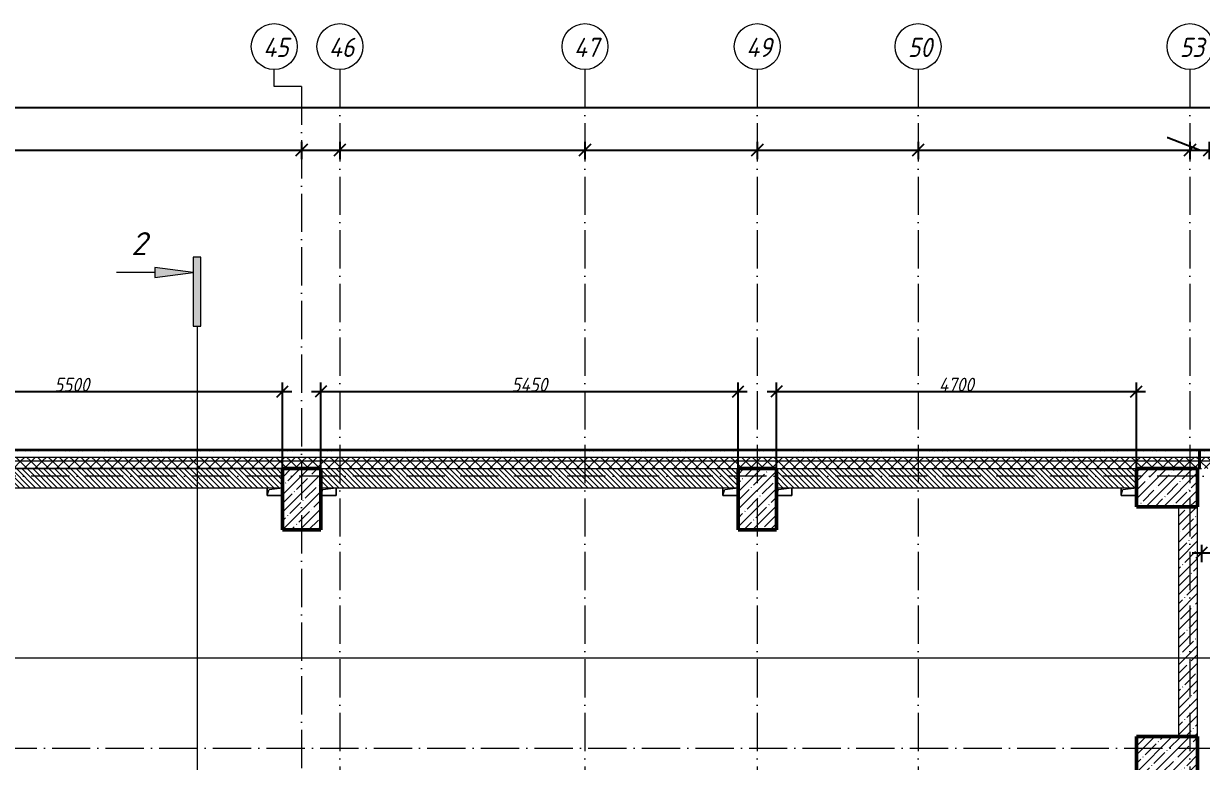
# Model space of a CAD drawing. Header units: millimetres. Extents: x -356862 to 418287, y 0 to 839748.
# Drawn here: x -115632 to -100251, y 626573 to 636209 of the extents above; entities that cross this region are included whole.
import ezdxf

# ---------------------------------------------------------------- set-up
doc = ezdxf.new("R2010")
doc.units = ezdxf.units.MM
doc.linetypes.add('50_200_ШТРИХ_1Т_ш5_п1_п1_', pattern=[700, 500, -100, 0, -100])
for name, color, linetype, lineweight in [('A-____-____-DIMS', 7, 'Continuous', 9), ('A-FLOR-____-OTLN', 7, 'Continuous', 9), ('A-GENM-____-OTLN', 7, 'Continuous', 9), ('A-WALL-____-MCUT', 7, 'Continuous', 13), ('A-WALL-____-MCUT-1', 7, 'Continuous', 9), ('A-WALL-____-MCUT-3', 7, 'Continuous', 9), ('A-WALL-____-OTLN', 7, 'Continuous', 9), ('A-WALL-____-PATT-1', 7, 'Continuous', 9), ('G-____-____-SYMB', 7, 'Continuous', 9), ('S-COLS-____-MCUT', 7, 'Continuous', 50), ('S-COLS-____-OTLN', 7, 'Continuous', 9), ('S-GRID-____-IDEN', 7, 'Continuous', 9), ('S-GRID-____-OTLN', 7, 'Continuous', 9), ('S-GRID-____-OTLN-1', 7, '50_200_ШТРИХ_1Т_ш5_п1_п1_', 9)]:
    doc.layers.add(name, color=color, linetype=linetype, lineweight=lineweight)
for name, color, linetype, lineweight, true_color in [('A-WALL-____-MCUT-7', 7, 'Continuous', 9, 0x000000), ('A-WALL-____-PATT-2', 7, 'Continuous', 9, 0x787878), ('A-WALL-FNSH-MCUT-3', 7, 'Continuous', 9, 0x000000), ('G-____-____-SYMB-1', 9, 'Continuous', 9, 0x808080), ('G-____-____-SYMB-2', 7, 'Continuous', 9, 0x000000)]:
    doc.layers.add(name, color=color, linetype=linetype, lineweight=lineweight, true_color=true_color)
doc.styles.add('ISOCPEUR_I', font='isocpeui.ttf', dxfattribs={"width": 0.9, "height": 2.5})
doc.styles.add('ISOCPEUR_I_10', font='isocpeui.ttf', dxfattribs={"width": 0.9, "height": 180})
doc.styles.add('ISOCPEUR_I_12', font='isocpeui.ttf', dxfattribs={"width": 0.9, "height": 180})
doc.styles.add('ISOCPEUR_I_13', font='isocpeui.ttf', dxfattribs={"height": 300})
doc.styles.add('ISOCPEUR_I_14', font='isocpeui.ttf', dxfattribs={"width": 0.9, "height": 180})
doc.styles.add('ISOCPEUR_I_9', font='isocpeui.ttf', dxfattribs={"width": 0.9, "height": 250})
doc.dimstyles.new('ISO-1_8_0_9К_СРЕДНИЙ_Кладочные_5', dxfattribs={"dimscale": 304.8, "dimtxt": 179.276612, "dimasz": 0.492126, "dimexe": 0.393701, "dimexo": 0, "dimgap": 0, "dimtad": 1, "dimdec": 3, "dimrnd": 0.001, "dimdsep": 46, "dimtxsty": 'ISOCPEUR_I_10', "dimblk1": 'OBLIQUE', "dimblk2": 'OBLIQUE', "dimsah": 1, "dimcen": 0.09, "dimdle": 0.393701, "dimazin": 0, "dimtfac": 1, "dimtdec": 4, "dimtix": 1, "dimtmove": 2, "dimatfit": 3, "dimfxl": 1, "dimtvp": 1, "dimtolj": 1, "dimtzin": 0, "dimarcsym": 2})
doc.dimstyles.new('ISO-1_8_0_9К_СРЕДНИЙ_Кладочные_6', dxfattribs={"dimscale": 304.8, "dimtxt": 179.276612, "dimasz": 0.492126, "dimexe": 0.393701, "dimexo": 0, "dimgap": 0, "dimtad": 1, "dimdec": 3, "dimrnd": 0.001, "dimdsep": 46, "dimtxsty": 'ISOCPEUR_I_14', "dimblk1": 'OBLIQUE', "dimblk2": 'OBLIQUE', "dimsah": 1, "dimcen": 0.09, "dimdle": 0.393701, "dimazin": 0, "dimtfac": 1, "dimtdec": 4, "dimtix": 1, "dimtmove": 0, "dimatfit": 3, "dimfxl": 1, "dimtvp": 1, "dimtolj": 1, "dimtzin": 0, "dimarcsym": 2})
doc.dimstyles.new('ISO-2_5_0_9К_БОЛЬШОЙ_ОСИ', dxfattribs={"dimscale": 304.8, "dimtxt": 248.995294, "dimasz": 0.492126, "dimexe": 0.393701, "dimexo": 0, "dimgap": 0, "dimtad": 1, "dimdec": 0, "dimzin": 0, "dimdsep": 46, "dimtxsty": 'ISOCPEUR_I', "dimblk1": 'OBLIQUE', "dimblk2": 'OBLIQUE', "dimsah": 1, "dimcen": 0.09, "dimdle": 0.393701, "dimazin": 0, "dimtfac": 1, "dimtdec": 4, "dimtix": 1, "dimtmove": 0, "dimatfit": 3, "dimfxl": 1, "dimtvp": 1, "dimtolj": 1, "dimtzin": 0, "dimarcsym": 2})
doc.dimstyles.new('ISO-2_5_0_9К_БОЛЬШОЙ_ОСИ_1', dxfattribs={"dimscale": 304.8, "dimtxt": 248.995294, "dimasz": 0.492126, "dimexe": 0.393701, "dimexo": 0, "dimgap": 0, "dimtad": 1, "dimdec": 0, "dimzin": 0, "dimdsep": 46, "dimtxsty": 'ISOCPEUR_I', "dimblk1": 'OBLIQUE', "dimblk2": 'OBLIQUE', "dimsah": 1, "dimcen": 0.09, "dimdle": 0.393701, "dimazin": 0, "dimtfac": 1, "dimtdec": 4, "dimtix": 1, "dimtmove": 1, "dimatfit": 3, "dimfxl": 1, "dimtvp": 1, "dimtolj": 1, "dimtzin": 0, "dimarcsym": 2})
doc.dimstyles.new('ISO-2_5_0_9К_БОЛЬШОЙ_ОСИ_2', dxfattribs={"dimscale": 304.8, "dimtxt": 248.995294, "dimasz": 0.492126, "dimexe": 0.393701, "dimexo": 0, "dimgap": 0, "dimtad": 1, "dimdec": 0, "dimzin": 0, "dimdsep": 46, "dimtxsty": 'ISOCPEUR_I_9', "dimblk1": 'OBLIQUE', "dimblk2": 'OBLIQUE', "dimsah": 1, "dimcen": 0.09, "dimdle": 0.393701, "dimazin": 0, "dimtfac": 1, "dimtdec": 4, "dimtix": 1, "dimtmove": 2, "dimatfit": 3, "dimfxl": 1, "dimtvp": 1, "dimtolj": 1, "dimtzin": 0, "dimarcsym": 2})
pattern_1 = [(45, (-175000.74, 544716.51), (-85.53659, 85.53659), []), (45, (-174943.71, 544716.51), (-85.53659, 85.53659), [])]
pattern_2 = [(135, (-175000.736, 544716.51), (-35.35534, -35.35534), [])]
pattern_3 = [(45, (-175000.74, 544716.51), (-70.71068, 70.71068), []), (135, (-175000.74, 544716.51), (-70.71068, -70.71068), [])]

# ---------------------------------------------------------------- blocks, each defined once
blk = doc.blocks.new('BSC_Колонна _Прямоугольная - 500х800-V107-АР1_Кладочный план 1 этажа в осях 1-64_Ю-ЯЯ')
at = {"layer": 'S-COLS-____-OTLN'}
h = blk.add_hatch(dxfattribs=at)
h.set_pattern_fill('FP_111', color=256, style=0, pattern_type=2)
h.set_pattern_definition([(225, (63000, 85281.04), (114.04925, -114.04925), []), (225, (62885.95, 85281.04), (114.04925, -114.04925), [201.613, -40.323, 3.353, -36.97])])
h.paths.add_polyline_path([(-250, 400), (-250, -400), (250, -400), (250, 400)], flags=0)
at = {"layer": 'S-COLS-____-MCUT'}
for p, q in [((250, 400), (-250, 400)), ((-250, 400), (-250, -400)), ((250, -400), (250, 400)), ((-250, -400), (250, -400))]:
    blk.add_line(p, q, dxfattribs=at)
blk = doc.blocks.new('BSC_Колонна _Прямоугольная - 500х800-V108-АР1_Кладочный план 1 этажа в осях 1-64_Ю-ЯЯ')
at = {"layer": 'S-COLS-____-OTLN'}
h = blk.add_hatch(dxfattribs=at)
h.set_pattern_fill('FP_112', color=256, style=0, pattern_type=2)
h.set_pattern_definition([(225, (68950, 85281.04), (114.04925, -114.04925), []), (225, (68835.95, 85281.04), (114.04925, -114.04925), [201.613, -40.323, 3.353, -36.97])])
h.paths.add_polyline_path([(-250, 400), (-250, -400), (250, -400), (250, 400)], flags=0)
at = {"layer": 'S-COLS-____-MCUT'}
for p, q in [((250, 400), (-250, 400)), ((-250, 400), (-250, -400)), ((250, -400), (250, 400)), ((-250, -400), (250, -400))]:
    blk.add_line(p, q, dxfattribs=at)
blk = doc.blocks.new('BSC_Колонна _Прямоугольная - 500х800-V109-АР1_Кладочный план 1 этажа в осях 1-64_Ю-ЯЯ')
at = {"layer": 'S-COLS-____-OTLN'}
h = blk.add_hatch(dxfattribs=at)
h.set_pattern_fill('FP_113', color=256, style=0, pattern_type=2)
h.set_pattern_definition([(315, (-85431.04, 74300), (114.04925, 114.04925), []), (315, (-85431.04, 74185.95), (114.04925, 114.04925), [201.613, -40.323, 3.353, -36.97])])
h.paths.add_polyline_path([(-250, 400), (-250, -400), (250, -400), (250, 400)], flags=0)
at = {"layer": 'S-COLS-____-MCUT'}
for p, q in [((250, 400), (-250, 400)), ((-250, 400), (-250, -400)), ((250, -400), (250, 400)), ((-250, -400), (250, -400))]:
    blk.add_line(p, q, dxfattribs=at)
blk = doc.blocks.new('BSC_Колонна _Прямоугольная - 500х800-V110-АР1_Кладочный план 1 этажа в осях 1-64_Ю-ЯЯ')
at = {"layer": 'S-COLS-____-OTLN'}
h = blk.add_hatch(dxfattribs=at)
h.set_pattern_fill('FP_114', color=256, style=0, pattern_type=2)
h.set_pattern_definition([(315, (-81931.04, 74300), (114.04925, 114.04925), []), (315, (-81931.04, 74185.95), (114.04925, 114.04925), [201.613, -40.323, 3.353, -36.97])])
h.paths.add_polyline_path([(-250, 400), (-250, -400), (250, -400), (250, 400)], flags=0)
at = {"layer": 'S-COLS-____-MCUT'}
for p, q in [((250, 400), (-250, 400)), ((-250, 400), (-250, -400)), ((250, -400), (250, 400)), ((-250, -400), (250, -400))]:
    blk.add_line(p, q, dxfattribs=at)
blk = doc.blocks.new('AR_Отверстие прямоугольное _в плите_ - AR_Отверстие прямоугольное _в плите_-V212-АР1_Кладочный план 1 этажа в осях 1-64_Ю-ЯЯ')
at = {"layer": 'A-GENM-____-OTLN'}
for p, q in [((-100, -50), (-75, 25)), ((-75, 25), (100, 50)), ((100, -50), (100, 50)), ((-100, -50), (100, -50))]:
    blk.add_line(p, q, dxfattribs=at)
blk = doc.blocks.new('AR_Отверстие прямоугольное _в плите_ - AR_Отверстие прямоугольное _в плите_-30511715-АР1_Кладочный план 1 этажа в осях 1-64_Ю-ЯЯ')
at = {"layer": 'A-GENM-____-OTLN'}
for p, q in [((-100, 50), (-100, -50)), ((-100, -50), (-75, 25)), ((-75, 25), (100, 50)), ((-100, -50), (100, -50))]:
    blk.add_line(p, q, dxfattribs=at)
blk = doc.blocks.new('Стены 2 - Стены 4-31194547-АР1_Кладочный план 1 этажа в осях 1-64_Ю-ЯЯ')
at = {"layer": 'A-WALL-____-MCUT'}
for p, q in [((-1799, 41030), (-1799, 41010)), ((-1549, 41030), (-1799, 41030)), ((-1799, 41010), (-1549, 41010)), ((-1549, 41010), (-1549, 41030))]:
    blk.add_line(p, q, dxfattribs=at)
blk = doc.blocks.new('Ось сетки - Круг_Ø6_00__ISO-2_5_0_9K_-25732049-АР1_Кладочный план 1 этажа в осях 1-64_Ю-ЯЯ')
at = {"layer": 'S-GRID-____-IDEN'}
blk.add_circle((0, 0), 3, dxfattribs=at)
blk = doc.blocks.new('Разрез - Заголовок разреза-10218885-АР1_Кладочный план 1 этажа в осях 1-64_Ю-ЯЯ')
at = {"layer": 'G-____-____-SYMB'}
for points in [[(0, 0.5), (0, -0.5), (-9, -0.5), (-9, 0.5)], [(-6.34, -5.5), (-7.66, -5.5), (-7, -0.5)]]:
    blk.add_hatch(color=256, dxfattribs=at).paths.add_polyline_path(points, flags=0)
for p, q in [((0, 0.5), (-9, 0.5)), ((-9, 0.5), (-9, -0.5)), ((0, -0.5), (0, 0.5)), ((-9, -0.5), (0, -0.5)), ((-7, -0.5), (-7.66, -5.5)), ((-6.34, -5.5), (-7, -0.5)), ((-7.66, -5.5), (-6.34, -5.5)), ((-7, -5.5), (-7, -10.5))]:
    blk.add_line(p, q, dxfattribs=at)
blk = doc.blocks.new('_Oblique')
at = {"color": 0, "linetype": 'ByBlock', "lineweight": -2}
blk.add_line((-0.5, -0.5), (0.5, 0.5), dxfattribs=at)
blk = doc.blocks.new('*D11979')
at = {"layer": 'A-____-____-DIMS', "color": 0, "lineweight": -2, "transparency": 16777216}
for p, q in [((-117501, 634663), (-117501, 634437)), ((-112001, 634663), (-112001, 634437)), ((-117621, 634557), (-111881, 634557))]:
    blk.add_line(p, q, dxfattribs=at)
at = {"layer": 'Defpoints', "color": 0, "transparency": 16777216}
for p in [(-117501, 634663), (-112001, 634663), (-112001, 634557)]:
    blk.add_point(p, dxfattribs=at)
at = {"layer": 'A-____-____-DIMS', "color": 0, "lineweight": -2, "transparency": 16777216, "xscale": 150, "yscale": 150, "zscale": 150, "rotation": 180}
blk.add_blockref('_Oblique', (-117501, 634557), dxfattribs=at)
at = {"layer": 'A-____-____-DIMS', "color": 0, "lineweight": -2, "transparency": 16777216, "xscale": 150, "yscale": 150, "zscale": 150}
blk.add_blockref('_Oblique', (-112001, 634557), dxfattribs=at)
at = {"layer": 'A-____-____-DIMS', "color": 0, "transparency": 16777216, "insert": (-114751, 634558), "char_height": 2.5, "width": 758.48, "attachment_point": 5, "style": 'ISOCPEUR_I'}
blk.add_mtext('\\A1;5500', dxfattribs=at)
blk = doc.blocks.new('*D11980')
at = {"layer": 'A-____-____-DIMS', "color": 0, "lineweight": -2, "transparency": 16777216}
for p, q in [((-112001, 634663), (-112001, 634437)), ((-111501, 634663), (-111501, 634437)), ((-112121, 634557), (-111381, 634557))]:
    blk.add_line(p, q, dxfattribs=at)
at = {"layer": 'Defpoints', "color": 0, "transparency": 16777216}
for p in [(-112001, 634663), (-111501, 634663), (-111501, 634557)]:
    blk.add_point(p, dxfattribs=at)
at = {"layer": 'A-____-____-DIMS', "color": 0, "lineweight": -2, "transparency": 16777216, "xscale": 150, "yscale": 150, "zscale": 150, "rotation": 180}
blk.add_blockref('_Oblique', (-112001, 634557), dxfattribs=at)
at = {"layer": 'A-____-____-DIMS', "color": 0, "lineweight": -2, "transparency": 16777216, "xscale": 150, "yscale": 150, "zscale": 150}
blk.add_blockref('_Oblique', (-111501, 634557), dxfattribs=at)
at = {"layer": 'A-____-____-DIMS', "color": 0, "transparency": 16777216, "insert": (-111751, 634558), "char_height": 2.5, "width": 568.86, "attachment_point": 5, "style": 'ISOCPEUR_I'}
blk.add_mtext('\\A1;500', dxfattribs=at)
blk = doc.blocks.new('*D11981')
at = {"layer": 'A-____-____-DIMS', "color": 0, "lineweight": -2, "transparency": 16777216}
for p, q in [((-111501, 634663), (-111501, 634437)), ((-108301, 634663), (-108301, 634437)), ((-111621, 634557), (-108181, 634557))]:
    blk.add_line(p, q, dxfattribs=at)
at = {"layer": 'Defpoints', "color": 0, "transparency": 16777216}
for p in [(-111501, 634663), (-108301, 634663), (-108301, 634557)]:
    blk.add_point(p, dxfattribs=at)
at = {"layer": 'A-____-____-DIMS', "color": 0, "lineweight": -2, "transparency": 16777216, "xscale": 150, "yscale": 150, "zscale": 150, "rotation": 180}
blk.add_blockref('_Oblique', (-111501, 634557), dxfattribs=at)
at = {"layer": 'A-____-____-DIMS', "color": 0, "lineweight": -2, "transparency": 16777216, "xscale": 150, "yscale": 150, "zscale": 150}
blk.add_blockref('_Oblique', (-108301, 634557), dxfattribs=at)
at = {"layer": 'A-____-____-DIMS', "color": 0, "transparency": 16777216, "insert": (-109901, 634558), "char_height": 2.5, "width": 758.48, "attachment_point": 5, "style": 'ISOCPEUR_I'}
blk.add_mtext('\\A1;3200', dxfattribs=at)
blk = doc.blocks.new('*D11982')
at = {"layer": 'A-____-____-DIMS', "color": 0, "lineweight": -2, "transparency": 16777216}
for p, q in [((-108301, 634663), (-108301, 634437)), ((-106051, 634663), (-106051, 634437)), ((-108421, 634557), (-105931, 634557))]:
    blk.add_line(p, q, dxfattribs=at)
at = {"layer": 'Defpoints', "color": 0, "transparency": 16777216}
for p in [(-108301, 634663), (-106051, 634663), (-106051, 634557)]:
    blk.add_point(p, dxfattribs=at)
at = {"layer": 'A-____-____-DIMS', "color": 0, "lineweight": -2, "transparency": 16777216, "xscale": 150, "yscale": 150, "zscale": 150, "rotation": 180}
blk.add_blockref('_Oblique', (-108301, 634557), dxfattribs=at)
at = {"layer": 'A-____-____-DIMS', "color": 0, "lineweight": -2, "transparency": 16777216, "xscale": 150, "yscale": 150, "zscale": 150}
blk.add_blockref('_Oblique', (-106051, 634557), dxfattribs=at)
at = {"layer": 'A-____-____-DIMS', "color": 0, "transparency": 16777216, "insert": (-107176, 634558), "char_height": 2.5, "width": 758.48, "attachment_point": 5, "style": 'ISOCPEUR_I'}
blk.add_mtext('\\A1;2250', dxfattribs=at)
blk = doc.blocks.new('*D11983')
at = {"layer": 'A-____-____-DIMS', "color": 0, "lineweight": -2, "transparency": 16777216}
for p, q in [((-106051, 634663), (-106051, 634437)), ((-103951, 634663), (-103951, 634437)), ((-106171, 634557), (-103831, 634557))]:
    blk.add_line(p, q, dxfattribs=at)
at = {"layer": 'Defpoints', "color": 0, "transparency": 16777216}
for p in [(-106051, 634663), (-103951, 634663), (-103951, 634557)]:
    blk.add_point(p, dxfattribs=at)
at = {"layer": 'A-____-____-DIMS', "color": 0, "lineweight": -2, "transparency": 16777216, "xscale": 150, "yscale": 150, "zscale": 150, "rotation": 180}
blk.add_blockref('_Oblique', (-106051, 634557), dxfattribs=at)
at = {"layer": 'A-____-____-DIMS', "color": 0, "lineweight": -2, "transparency": 16777216, "xscale": 150, "yscale": 150, "zscale": 150}
blk.add_blockref('_Oblique', (-103951, 634557), dxfattribs=at)
at = {"layer": 'A-____-____-DIMS', "color": 0, "transparency": 16777216, "insert": (-105001, 634558), "char_height": 2.5, "width": 701.02, "attachment_point": 5, "style": 'ISOCPEUR_I'}
blk.add_mtext('\\A1;2100', dxfattribs=at)
blk = doc.blocks.new('*D11984')
at = {"layer": 'A-____-____-DIMS', "color": 0, "lineweight": -2, "transparency": 16777216}
for p, q in [((-103951, 634663), (-103951, 634437)), ((-100401, 634663), (-100401, 634437)), ((-104071, 634557), (-100281, 634557))]:
    blk.add_line(p, q, dxfattribs=at)
at = {"layer": 'Defpoints', "color": 0, "transparency": 16777216}
for p in [(-103951, 634663), (-100401, 634663), (-100401, 634557)]:
    blk.add_point(p, dxfattribs=at)
at = {"layer": 'A-____-____-DIMS', "color": 0, "lineweight": -2, "transparency": 16777216, "xscale": 150, "yscale": 150, "zscale": 150, "rotation": 180}
blk.add_blockref('_Oblique', (-103951, 634557), dxfattribs=at)
at = {"layer": 'A-____-____-DIMS', "color": 0, "lineweight": -2, "transparency": 16777216, "xscale": 150, "yscale": 150, "zscale": 150}
blk.add_blockref('_Oblique', (-100401, 634557), dxfattribs=at)
at = {"layer": 'A-____-____-DIMS', "color": 0, "transparency": 16777216, "insert": (-102176, 634558), "char_height": 2.5, "width": 758.48, "attachment_point": 5, "style": 'ISOCPEUR_I'}
blk.add_mtext('\\A1;3550', dxfattribs=at)
blk = doc.blocks.new('*D11985')
at = {"layer": 'A-____-____-DIMS', "color": 0, "lineweight": -2, "transparency": 16777216}
for p, q in [((-100692, 634717), (-100697, 634717)), ((-100276, 634557), (-100692, 634717)), ((-100401, 634663), (-100401, 634437)), ((-100151, 634663), (-100151, 634437)), ((-100521, 634557), (-100031, 634557))]:
    blk.add_line(p, q, dxfattribs=at)
at = {"layer": 'Defpoints', "color": 0, "transparency": 16777216}
for p in [(-100401, 634663), (-100151, 634663), (-100151, 634557)]:
    blk.add_point(p, dxfattribs=at)
at = {"layer": 'A-____-____-DIMS', "color": 0, "lineweight": -2, "transparency": 16777216, "xscale": 150, "yscale": 150, "zscale": 150, "rotation": 180}
blk.add_blockref('_Oblique', (-100401, 634557), dxfattribs=at)
at = {"layer": 'A-____-____-DIMS', "color": 0, "lineweight": -2, "transparency": 16777216, "xscale": 150, "yscale": 150, "zscale": 150}
blk.add_blockref('_Oblique', (-100151, 634557), dxfattribs=at)
at = {"layer": 'A-____-____-DIMS', "color": 0, "transparency": 16777216, "insert": (-101261, 634720), "char_height": 2.5, "width": 568.86, "attachment_point": 1, "line_spacing_factor": 1.149209, "style": 'ISOCPEUR_I'}
blk.add_mtext('\\A1;250', dxfattribs=at)
blk = doc.blocks.new('*D11986')
at = {"layer": 'A-____-____-DIMS', "color": 0, "lineweight": -2, "transparency": 16777216}
for p, q in [((-100151, 634663), (-100151, 634437)), ((-97251, 634663), (-97251, 634437)), ((-100271, 634557), (-97131, 634557))]:
    blk.add_line(p, q, dxfattribs=at)
at = {"layer": 'Defpoints', "color": 0, "transparency": 16777216}
for p in [(-100151, 634663), (-97251, 634663), (-97251, 634557)]:
    blk.add_point(p, dxfattribs=at)
at = {"layer": 'A-____-____-DIMS', "color": 0, "lineweight": -2, "transparency": 16777216, "xscale": 150, "yscale": 150, "zscale": 150, "rotation": 180}
blk.add_blockref('_Oblique', (-100151, 634557), dxfattribs=at)
at = {"layer": 'A-____-____-DIMS', "color": 0, "lineweight": -2, "transparency": 16777216, "xscale": 150, "yscale": 150, "zscale": 150}
blk.add_blockref('_Oblique', (-97251, 634557), dxfattribs=at)
at = {"layer": 'A-____-____-DIMS', "color": 0, "transparency": 16777216, "insert": (-98701, 634558), "char_height": 2.5, "width": 758.48, "attachment_point": 5, "style": 'ISOCPEUR_I'}
blk.add_mtext('\\A1;2900', dxfattribs=at)
blk = doc.blocks.new('*D11992')
at = {"layer": 'A-____-____-DIMS', "color": 0, "lineweight": -2, "transparency": 16777216}
for p, q in [((-177471, 635109), (-126117, 635109)), ((-177351, 635215), (-177351, 634989)), ((-73731, 635109), (-125238, 635109)), ((-73851, 635215), (-73851, 634989))]:
    blk.add_line(p, q, dxfattribs=at)
at = {"layer": 'Defpoints', "color": 0, "transparency": 16777216}
for p in [(-177351, 635215), (-73851, 635215), (-73851, 635109)]:
    blk.add_point(p, dxfattribs=at)
at = {"layer": 'A-____-____-DIMS', "color": 0, "lineweight": -2, "transparency": 16777216, "xscale": 150, "yscale": 150, "zscale": 150, "rotation": 180}
blk.add_blockref('_Oblique', (-177351, 635109), dxfattribs=at)
at = {"layer": 'A-____-____-DIMS', "color": 0, "lineweight": -2, "transparency": 16777216, "xscale": 150, "yscale": 150, "zscale": 150}
blk.add_blockref('_Oblique', (-73851, 635109), dxfattribs=at)
at = {"layer": 'A-____-____-DIMS', "color": 0, "transparency": 16777216, "insert": (-126218, 635436), "char_height": 250, "width": 1080.26, "attachment_point": 1, "line_spacing_factor": 1.149209, "style": 'ISOCPEUR_I_9'}
blk.add_mtext('\\A1;103500', dxfattribs=at)
blk = doc.blocks.new('*D12536')
at = {"layer": 'A-____-____-DIMS', "color": 0, "lineweight": -2, "transparency": 16777216}
for p, q in [((-100251, 629403), (-100251, 629177)), ((-100051, 629403), (-100051, 629177)), ((-100371, 629297), (-99931, 629297))]:
    blk.add_line(p, q, dxfattribs=at)
at = {"layer": 'Defpoints', "color": 0, "transparency": 16777216}
for p in [(-100251, 629403), (-100051, 629403), (-100051, 629297)]:
    blk.add_point(p, dxfattribs=at)
at = {"layer": 'A-____-____-DIMS', "color": 0, "lineweight": -2, "transparency": 16777216, "xscale": 150, "yscale": 150, "zscale": 150, "rotation": 180}
blk.add_blockref('_Oblique', (-100251, 629297), dxfattribs=at)
at = {"layer": 'A-____-____-DIMS', "color": 0, "lineweight": -2, "transparency": 16777216, "xscale": 150, "yscale": 150, "zscale": 150}
blk.add_blockref('_Oblique', (-100051, 629297), dxfattribs=at)
at = {"layer": 'A-____-____-DIMS', "color": 0, "transparency": 16777216, "insert": (-99915, 629532), "char_height": 180, "width": 409.58, "attachment_point": 1, "line_spacing_factor": 1.149209, "style": 'ISOCPEUR_I_10'}
blk.add_mtext('\\A1;200', dxfattribs=at)
blk = doc.blocks.new('*D12699')
at = {"layer": 'A-____-____-DIMS', "color": 0, "lineweight": -2, "transparency": 16777216}
for p, q in [((-117871, 631403), (-112131, 631403)), ((-117751, 630398), (-117751, 631523)), ((-112251, 630398), (-112251, 631523))]:
    blk.add_line(p, q, dxfattribs=at)
at = {"layer": 'Defpoints', "color": 0, "transparency": 16777216}
for p in [(-112251, 631403), (-117751, 630398), (-112251, 630398)]:
    blk.add_point(p, dxfattribs=at)
at = {"layer": 'A-____-____-DIMS', "color": 0, "lineweight": -2, "transparency": 16777216, "xscale": 150, "yscale": 150, "zscale": 150, "rotation": 180}
blk.add_blockref('_Oblique', (-117751, 631403), dxfattribs=at)
at = {"layer": 'A-____-____-DIMS', "color": 0, "lineweight": -2, "transparency": 16777216, "xscale": 150, "yscale": 150, "zscale": 150}
blk.add_blockref('_Oblique', (-112251, 631403), dxfattribs=at)
at = {"layer": 'A-____-____-DIMS', "color": 0, "transparency": 16777216, "insert": (-115001, 631493), "char_height": 180, "width": 546.1, "attachment_point": 5, "style": 'ISOCPEUR_I_14'}
blk.add_mtext('\\A1;5500', dxfattribs=at)
blk = doc.blocks.new('*D12700')
at = {"layer": 'A-____-____-DIMS', "color": 0, "lineweight": -2, "transparency": 16777216}
for p, q in [((-111871, 631403), (-106181, 631403)), ((-111751, 630398), (-111751, 631523)), ((-106301, 630398), (-106301, 631523))]:
    blk.add_line(p, q, dxfattribs=at)
at = {"layer": 'Defpoints', "color": 0, "transparency": 16777216}
for p in [(-106301, 631403), (-111751, 630398), (-106301, 630398)]:
    blk.add_point(p, dxfattribs=at)
at = {"layer": 'A-____-____-DIMS', "color": 0, "lineweight": -2, "transparency": 16777216, "xscale": 150, "yscale": 150, "zscale": 150, "rotation": 180}
blk.add_blockref('_Oblique', (-111751, 631403), dxfattribs=at)
at = {"layer": 'A-____-____-DIMS', "color": 0, "lineweight": -2, "transparency": 16777216, "xscale": 150, "yscale": 150, "zscale": 150}
blk.add_blockref('_Oblique', (-106301, 631403), dxfattribs=at)
at = {"layer": 'A-____-____-DIMS', "color": 0, "transparency": 16777216, "insert": (-109026, 631493), "char_height": 180, "width": 562.65, "attachment_point": 5, "style": 'ISOCPEUR_I_14'}
blk.add_mtext('\\A1;5450', dxfattribs=at)
blk = doc.blocks.new('*D12701')
at = {"layer": 'A-____-____-DIMS', "color": 0, "lineweight": -2, "transparency": 16777216}
for p, q in [((-105921, 631403), (-100981, 631403)), ((-105801, 630398), (-105801, 631523)), ((-101101, 630398), (-101101, 631523))]:
    blk.add_line(p, q, dxfattribs=at)
at = {"layer": 'Defpoints', "color": 0, "transparency": 16777216}
for p in [(-101101, 631403), (-105801, 630398), (-101101, 630398)]:
    blk.add_point(p, dxfattribs=at)
at = {"layer": 'A-____-____-DIMS', "color": 0, "lineweight": -2, "transparency": 16777216, "xscale": 150, "yscale": 150, "zscale": 150, "rotation": 180}
blk.add_blockref('_Oblique', (-105801, 631403), dxfattribs=at)
at = {"layer": 'A-____-____-DIMS', "color": 0, "lineweight": -2, "transparency": 16777216, "xscale": 150, "yscale": 150, "zscale": 150}
blk.add_blockref('_Oblique', (-101101, 631403), dxfattribs=at)
at = {"layer": 'A-____-____-DIMS', "color": 0, "transparency": 16777216, "insert": (-103451, 631494), "char_height": 180, "width": 562.65, "attachment_point": 5, "style": 'ISOCPEUR_I_14'}
blk.add_mtext('\\A1;4700', dxfattribs=at)

msp = doc.modelspace()

# ---------------------------------------------------------------- hatches: boundary and pattern name
at = {"layer": 'A-WALL-____-PATT-1'}
h = msp.add_hatch(dxfattribs=at)
h.set_pattern_fill('FP_6', color=256, style=0, pattern_type=2)
h.set_pattern_definition(pattern_2)
h.paths.add_polyline_path([(-112250.7357, 630147.5526), (-112250.7357, 630397.5526), (-117750.7357, 630397.5526), (-117750.7357, 630147.5526), (-114921.4931, 630147.5526)], flags=0)
h = msp.add_hatch(dxfattribs=at)
h.set_pattern_fill('FP_6', color=256, style=0, pattern_type=2)
h.set_pattern_definition(pattern_2)
h.paths.add_polyline_path([(-106300.7357, 630147.5526), (-106300.7357, 630397.5526), (-111750.7357, 630397.5526), (-111750.7357, 630147.5526), (-111386.5645, 630147.5526)], flags=0)
h = msp.add_hatch(dxfattribs=at)
h.set_pattern_fill('FP_6', color=256, style=0, pattern_type=2)
h.set_pattern_definition(pattern_2)
h.paths.add_polyline_path([(-104316.7074, 630147.5526), (-101100.7357, 630147.5526), (-101100.7357, 630397.5526), (-105800.7357, 630397.5526), (-105800.7357, 630147.5526)], flags=0)
at = {"layer": 'A-WALL-____-PATT-2'}
h = msp.add_hatch(dxfattribs=at)
h.set_pattern_fill('FP_3', color=256, style=0, pattern_type=2)
h.set_pattern_definition(pattern_1)
h.paths.add_polyline_path([(-100285.7357, 630627.5526), (-100285.7357, 630647.5526), (-124815.7357, 630647.5526), (-124815.7357, 630627.5526), (-100781.7788, 630627.5526)], flags=0)
h = msp.add_hatch(dxfattribs=at)
h.set_pattern_fill('FP_3', color=256, style=0, pattern_type=2)
h.set_pattern_definition(pattern_1)
h.paths.add_polyline_path([(-88409.5288, 630627.5526), (-85990.7357, 630627.5526), (-85990.7357, 630647.5526), (-89175.7357, 630647.5526), (-89175.7357, 630627.5526)], flags=0)
h.paths.add_polyline_path([(-92100.7357, 630627.5526), (-90975.7357, 630627.5526), (-90975.7357, 630647.5526), (-92100.7357, 630647.5526)], flags=0)
h.paths.add_polyline_path([(-93900.7357, 630627.5526), (-93900.7357, 630647.5526), (-97950.7357, 630647.5526), (-97950.7357, 630627.5526), (-95479.3859, 630627.5526)], flags=0)
h.paths.add_polyline_path([(-100265.7357, 630627.5526), (-99750.7357, 630627.5526), (-99750.7357, 630647.5526), (-100265.7357, 630647.5526)], flags=0)
h = msp.add_hatch(dxfattribs=at)
h.set_pattern_fill('FP_1', color=256, style=0, pattern_type=2)
h.set_pattern_definition(pattern_3)
h.paths.add_polyline_path([(-100285.7357, 630497.5526), (-100285.7357, 630547.5526), (-124815.7357, 630547.5526), (-124815.7357, 630497.5526), (-100781.7788, 630497.5526)], flags=0)
h = msp.add_hatch(dxfattribs=at)
h.set_pattern_fill('FP_1', color=256, style=0, pattern_type=2)
h.set_pattern_definition(pattern_3)
h.paths.add_polyline_path([(-100300.7357, 630397.5526), (-100285.7357, 630397.5526), (-100285.7357, 630497.5526), (-124815.7357, 630497.5526), (-124815.7357, 630397.5526), (-100781.7788, 630397.5526)], flags=0)
h = msp.add_hatch(dxfattribs=at)
h.set_pattern_fill('FP_1', color=256, style=0, pattern_type=2)
h.set_pattern_definition(pattern_3)
h.paths.add_polyline_path([(-86642.0645, 630497.5526), (-85990.7357, 630497.5526), (-85990.7357, 630547.5526), (-89175.7357, 630547.5526), (-89175.7357, 630497.5526), (-87525.7966, 630497.5526)], flags=0)
h.paths.add_polyline_path([(-93900.7357, 630497.5526), (-93900.7357, 630547.5526), (-97950.7357, 630547.5526), (-97950.7357, 630497.5526), (-95479.3859, 630497.5526)], flags=0)
h.paths.add_polyline_path([(-92100.7357, 630497.5526), (-90975.7357, 630497.5526), (-90975.7357, 630547.5526), (-92100.7357, 630547.5526)], flags=0)
h.paths.add_polyline_path([(-99750.7357, 630497.5526), (-99750.7357, 630547.5526), (-100265.7357, 630547.5526), (-100265.7357, 630497.5526), (-99898.0466, 630497.5526)], flags=0)
h = msp.add_hatch(dxfattribs=at)
h.set_pattern_fill('FP_1', color=256, style=0, pattern_type=2)
h.set_pattern_definition(pattern_3)
h.paths.add_polyline_path([(-100250.7357, 630397.5526), (-99750.7357, 630397.5526), (-99750.7357, 630497.5526), (-100265.7357, 630497.5526), (-100265.7357, 630397.5526)], flags=0)
h.paths.add_polyline_path([(-85990.7357, 630397.5526), (-85990.7357, 630497.5526), (-89175.7357, 630497.5526), (-89175.7357, 630403.5526), (-89100.7357, 630403.5526), (-89100.7357, 630397.5526), (-86250.7357, 630397.5526)], flags=0)
h.paths.add_polyline_path([(-97500.7357, 630397.5526), (-93975.7357, 630397.5526), (-93975.7357, 630403.5526), (-93900.7357, 630403.5526), (-93900.7357, 630497.5526), (-97950.7357, 630497.5526), (-97950.7357, 630403.5526), (-97875.7357, 630403.5526), (-97875.7357, 630397.5526)], flags=0)
h.paths.add_polyline_path([(-92100.7357, 630397.5526), (-91050.7357, 630397.5526), (-91050.7357, 630403.5526), (-90975.7357, 630403.5526), (-90975.7357, 630497.5526), (-92100.7357, 630497.5526)], flags=0)
h = msp.add_hatch(dxfattribs=at)
h.set_pattern_fill('FP_2', color=256, style=0, pattern_type=2)
h.set_pattern_definition([(45, (-175000.74, 544716.51), (-114.04925, 114.04925), []), (45, (-174886.69, 544716.51), (-114.04925, 114.04925), [201.612, -40.322, 3.353, -36.97])])
h.paths.add_polyline_path([(-100550.7357, 626897.5526), (-100300.7357, 626897.5526), (-100300.7357, 629897.5526), (-100550.7357, 629897.5526), (-100550.7357, 627773.231)], flags=0)

# ---------------------------------------------------------------- linework, layer by layer
at = {"layer": 'A-FLOR-____-OTLN'}
for p, q in [((-112450.7357, 630047.5526), (-112450.7357, 630147.5526)), ((-112250.7357, 630047.5526), (-112450.7357, 630047.5526)), ((-111550.7357, 630047.5526), (-111750.7357, 630047.5526)), ((-111550.7357, 630147.5526), (-111550.7357, 630047.5526)), ((-106500.7357, 630047.5526), (-106500.7357, 630147.5526)), ((-106300.7357, 630047.5526), (-106500.7357, 630047.5526)), ((-105600.7357, 630047.5526), (-105800.7357, 630047.5526)), ((-105600.7357, 630147.5526), (-105600.7357, 630047.5526)), ((-101300.7357, 630047.5526), (-101300.7357, 630147.5526)), ((-101100.7357, 630047.5526), (-101300.7357, 630047.5526))]:
    msp.add_line(p, q, dxfattribs=at)
at = {"layer": 'A-WALL-____-MCUT'}
for p, q in [((-100285.7357, 630627.5526), (-124815.7357, 630627.5526)), ((-100285.7357, 630627.5526), (-100285.7357, 630627.5526)), ((-100285.7357, 630397.5526), (-100285.7357, 630627.5526)), ((-100265.7357, 630627.5526), (-100265.7357, 630397.5526)), ((-99750.7357, 630627.5526), (-100265.7357, 630627.5526)), ((-117750.7357, 630397.5526), (-112250.7357, 630397.5526)), ((-111750.7357, 630397.5526), (-106300.7357, 630397.5526)), ((-105800.7357, 630397.5526), (-101100.7357, 630397.5526)), ((-100300.7357, 630397.5526), (-100285.7357, 630397.5526)), ((-100265.7357, 630397.5526), (-100250.7357, 630397.5526))]:
    msp.add_line(p, q, dxfattribs=at)
at = {"layer": 'A-WALL-____-MCUT-1'}
for p, q in [((-112250.7357, 630397.5526), (-117750.7357, 630397.5526)), ((-105800.7357, 630397.5526), (-105800.7357, 630397.5526)), ((-117750.7357, 630147.5526), (-112250.7357, 630147.5526)), ((-111750.7357, 630147.5526), (-106300.7357, 630147.5526)), ((-105800.7357, 630147.5526), (-101100.7357, 630147.5526))]:
    msp.add_line(p, q, dxfattribs=at)
at = {"layer": 'A-WALL-____-MCUT-3'}
for p, q in [((-100550.7357, 629897.5526), (-100550.7357, 626897.5526)), ((-100300.7357, 626897.5526), (-100300.7357, 629897.5526))]:
    msp.add_line(p, q, dxfattribs=at)
at = {"layer": 'A-WALL-____-MCUT-7'}
for p, q in [((-124815.7357, 630547.5526), (-100285.7357, 630547.5526)), ((-124815.7357, 630497.5526), (-100285.7357, 630497.5526)), ((-100265.7357, 630547.5526), (-99750.7357, 630547.5526)), ((-100265.7357, 630497.5526), (-99750.7357, 630497.5526))]:
    msp.add_line(p, q, dxfattribs=at)
at = {"layer": 'A-WALL-FNSH-MCUT-3'}
for p, q in [((-100285.7357, 630647.5526), (-124815.7357, 630647.5526)), ((-100285.7357, 630627.5526), (-100285.7357, 630647.5526)), ((-99750.7357, 630647.5526), (-100265.7357, 630647.5526)), ((-100265.7357, 630647.5526), (-100265.7357, 630627.5526))]:
    msp.add_line(p, q, dxfattribs=at)
at = {"layer": 'G-____-____-SYMB-1'}
msp.add_line((-113366.427, 632257.0061), (-113366.427, 597668.5442), dxfattribs=at)
at = {"layer": 'G-____-____-SYMB-2'}
msp.add_line((-180262.5176, 627925.5632), (-70620.9903, 627925.5632), dxfattribs=at)
at = {"layer": 'S-GRID-____-OTLN'}
for p, q in [((-112359.0583, 635387.8745), (-112359.0583, 635609.362)), ((-112000.7357, 635387.8745), (-112359.0583, 635387.8745))]:
    msp.add_line(p, q, dxfattribs=at)
at = {"layer": 'S-GRID-____-OTLN-1'}
for p, q in [((-111500.7357, 635609.362), (-111500.7357, 597608.0984)), ((-108300.7357, 635609.362), (-108300.7357, 597608.0984)), ((-106050.7357, 635609.362), (-106050.7357, 597608.0984)), ((-103950.7357, 635609.362), (-103950.7357, 584985.5274)), ((-100400.7357, 635609.362), (-100400.7357, 584985.5274)), ((-112000.7357, 635387.8745), (-112000.7357, 597746.784)), ((-70926.3291, 630297.5526), (-179669.5059, 630297.5526)), ((-179669.5059, 626747.5526), (-70926.3291, 626747.5526))]:
    msp.add_line(p, q, dxfattribs=at)

# ---------------------------------------------------------------- block references
at = {"layer": 'A-GENM-____-OTLN'}
for name, p in [('AR_Отверстие прямоугольное _в плите_ - AR_Отверстие прямоугольное _в плите_-30511715-АР1_Кладочный план 1 этажа в осях 1-64_Ю-ЯЯ', (-112350.7357, 630097.5526)), ('AR_Отверстие прямоугольное _в плите_ - AR_Отверстие прямоугольное _в плите_-V212-АР1_Кладочный план 1 этажа в осях 1-64_Ю-ЯЯ', (-111650.7357, 630097.5526)), ('AR_Отверстие прямоугольное _в плите_ - AR_Отверстие прямоугольное _в плите_-30511715-АР1_Кладочный план 1 этажа в осях 1-64_Ю-ЯЯ', (-106400.7357, 630097.5526)), ('AR_Отверстие прямоугольное _в плите_ - AR_Отверстие прямоугольное _в плите_-V212-АР1_Кладочный план 1 этажа в осях 1-64_Ю-ЯЯ', (-105700.7357, 630097.5526)), ('AR_Отверстие прямоугольное _в плите_ - AR_Отверстие прямоугольное _в плите_-30511715-АР1_Кладочный план 1 этажа в осях 1-64_Ю-ЯЯ', (-101200.7357, 630097.5526))]:
    msp.add_blockref(name, p, dxfattribs=at)
at = {"layer": 'A-WALL-____-OTLN', "rotation": 89.9999999999999}
msp.add_blockref('Стены 2 - Стены 4-31194547-АР1_Кладочный план 1 этажа в осях 1-64_Ю-ЯЯ', (-59255.4937, 632196.0644), dxfattribs=at)
at = {"layer": 'G-____-____-SYMB', "xscale": 99.99999999999993, "yscale": 99.99999999999993, "zscale": 99.99999999999993, "rotation": 269.9999999999996}
msp.add_blockref('Разрез - Заголовок разреза-10218885-АР1_Кладочный план 1 этажа в осях 1-64_Ю-ЯЯ', (-113366.427, 632257.0061), dxfattribs=at)
at = {"layer": 'S-COLS-____-OTLN'}
for name, p, rotation in [('BSC_Колонна _Прямоугольная - 500х800-V107-АР1_Кладочный план 1 этажа в осях 1-64_Ю-ЯЯ', (-112000.7357, 629997.5526), 180), ('BSC_Колонна _Прямоугольная - 500х800-V108-АР1_Кладочный план 1 этажа в осях 1-64_Ю-ЯЯ', (-106050.7357, 629997.5526), 180), ('BSC_Колонна _Прямоугольная - 500х800-V109-АР1_Кладочный план 1 этажа в осях 1-64_Ю-ЯЯ', (-100700.7357, 630147.5526), 89.9999999999999), ('BSC_Колонна _Прямоугольная - 500х800-V110-АР1_Кладочный план 1 этажа в осях 1-64_Ю-ЯЯ', (-100700.7357, 626647.5526), 89.9999999999999)]:
    msp.add_blockref(name, p, dxfattribs=dict(at, rotation=rotation))
at = {"layer": 'S-GRID-____-IDEN', "xscale": 99.99999999999993, "yscale": 99.99999999999993, "zscale": 99.99999999999993, "rotation": 180}
for p in [(-112359.0583, 635909.362), (-111500.7357, 635909.362), (-108300.7357, 635909.362), (-106050.7357, 635909.362), (-103950.7357, 635909.362), (-100400.7357, 635909.362)]:
    msp.add_blockref('Ось сетки - Круг_Ø6_00__ISO-2_5_0_9K_-25732049-АР1_Кладочный план 1 этажа в осях 1-64_Ю-ЯЯ', p, dxfattribs=at)

# ---------------------------------------------------------------- texts
at = {"layer": 'G-____-____-SYMB', "insert": (-114227.0563, 633485.5955), "char_height": 300, "width": 256.54, "attachment_point": 1, "style": 'ISOCPEUR_I_13'}
msp.add_mtext('\\fISOCPEUR|b0|i1|c204|p34|;2', dxfattribs=at)
at = {"layer": 'S-GRID-____-IDEN', "char_height": 250, "attachment_point": 1, "style": 'ISOCPEUR_I_12'}
for s, insert, width in [('45', (-112502.43, 636023.2957), 425.696062), ('46', (-111644.1074, 636023.2957), 425.696062), ('47', (-108444.1074, 636023.2957), 425.696062), ('49', (-106194.1074, 636023.2957), 425.696062), ('50', (-104085.1074, 636023.2957), 404.0505), ('53', (-100535.1074, 636023.2957), 404.0505)]:
    msp.add_mtext(s, dxfattribs=dict(at, insert=insert, width=width))

# ---------------------------------------------------------------- dimensions: what is measured, and where the dimension line sits
at = {"layer": 'A-____-____-DIMS'}
for base, p1, p2, dimstyle, override, picture, middle in [((-73850.7357, 635109.1792), (-177350.7357, 635215.2452), (-73850.7357, 635215.2452), 'ISO-2_5_0_9К_БОЛЬШОЙ_ОСИ_2', {"dimpost": '<>', "dimfxl": 103500}, '*D11992', (-125677.8855, 635269.1264)), ((-100150.7357, 634556.9599), (-100400.7357, 634663.0259), (-100150.7357, 634663.0259), 'ISO-2_5_0_9К_БОЛЬШОЙ_ОСИ_1', {"dimpost": '<>', "dimfxl": 250}, '*D11985', (-100692.3632, 634716.9072)), ((-100050.7357, 629296.7661), (-100250.7357, 629402.8321), (-100050.7357, 629402.8321), 'ISO-1_8_0_9К_СРЕДНИЙ_Кладочные_5', {"dimpost": '<>', "dimfxl": 200}, '*D12536', (-99709.7934, 629411.9282))]:
    dim = msp.add_linear_dim(base=base, p1=p1, p2=p2, dimstyle=dimstyle, override=override, dxfattribs=at)
    dim.commit()
    dim.dimension.update_dxf_attribs({"geometry": picture, "text_midpoint": middle, "dimtype": 160})
for base, p1, p2, dimstyle, override, picture, middle in [((-112000.7357, 634556.9599), (-117500.7357, 634663.0259), (-112000.7357, 634663.0259), 'ISO-2_5_0_9К_БОЛЬШОЙ_ОСИ', {"dimpost": '<>', "dimfxl": 5500}, '*D11979', (-114750.7357, 634558.2099)), ((-111500.7357, 634556.9599), (-112000.7357, 634663.0259), (-111500.7357, 634663.0259), 'ISO-2_5_0_9К_БОЛЬШОЙ_ОСИ', {"dimpost": '<>', "dimfxl": 500}, '*D11980', (-111750.7357, 634558.2099)), ((-108300.7357, 634556.9599), (-111500.7357, 634663.0259), (-108300.7357, 634663.0259), 'ISO-2_5_0_9К_БОЛЬШОЙ_ОСИ', {"dimpost": '<>', "dimfxl": 3200}, '*D11981', (-109900.7357, 634558.2099)), ((-106050.7357, 634556.9599), (-108300.7357, 634663.0259), (-106050.7357, 634663.0259), 'ISO-2_5_0_9К_БОЛЬШОЙ_ОСИ', {"dimpost": '<>', "dimfxl": 2250}, '*D11982', (-107175.7357, 634558.2099)), ((-103950.7357, 634556.9599), (-106050.7357, 634663.0259), (-103950.7357, 634663.0259), 'ISO-2_5_0_9К_БОЛЬШОЙ_ОСИ', {"dimpost": '<>', "dimfxl": 2100}, '*D11983', (-105000.7357, 634558.2099)), ((-100400.7357, 634556.9599), (-103950.7357, 634663.0259), (-100400.7357, 634663.0259), 'ISO-2_5_0_9К_БОЛЬШОЙ_ОСИ', {"dimpost": '<>', "dimfxl": 3550}, '*D11984', (-102175.7357, 634558.2099)), ((-97250.7357, 634556.9599), (-100150.7357, 634663.0259), (-97250.7357, 634663.0259), 'ISO-2_5_0_9К_БОЛЬШОЙ_ОСИ', {"dimpost": '<>', "dimfxl": 2900}, '*D11986', (-98700.7357, 634558.2099)), ((-112250.7357, 631402.6599), (-117750.7357, 630397.5526), (-112250.7357, 630397.5526), 'ISO-1_8_0_9К_СРЕДНИЙ_Кладочные_6', {"dimpost": '<>', "dimfxl": 5500}, '*D12699', (-115000.7357, 631492.6599)), ((-106300.7357, 631402.6599), (-111750.7357, 630397.5526), (-106300.7357, 630397.5526), 'ISO-1_8_0_9К_СРЕДНИЙ_Кладочные_6', {"dimpost": '<>', "dimfxl": 5450}, '*D12700', (-109025.7357, 631492.6599)), ((-101100.7357, 631402.6599), (-105800.7357, 630397.5526), (-101100.7357, 630397.5526), 'ISO-1_8_0_9К_СРЕДНИЙ_Кладочные_6', {"dimpost": '<>', "dimfxl": 4700}, '*D12701', (-103450.7357, 631493.819))]:
    dim = msp.add_linear_dim(base=base, p1=p1, p2=p2, dimstyle=dimstyle, override=override, dxfattribs=at)
    dim.commit()
    dim.dimension.update_dxf_attribs({"geometry": picture, "text_midpoint": middle})

doc.saveas('drawing.dxf')
